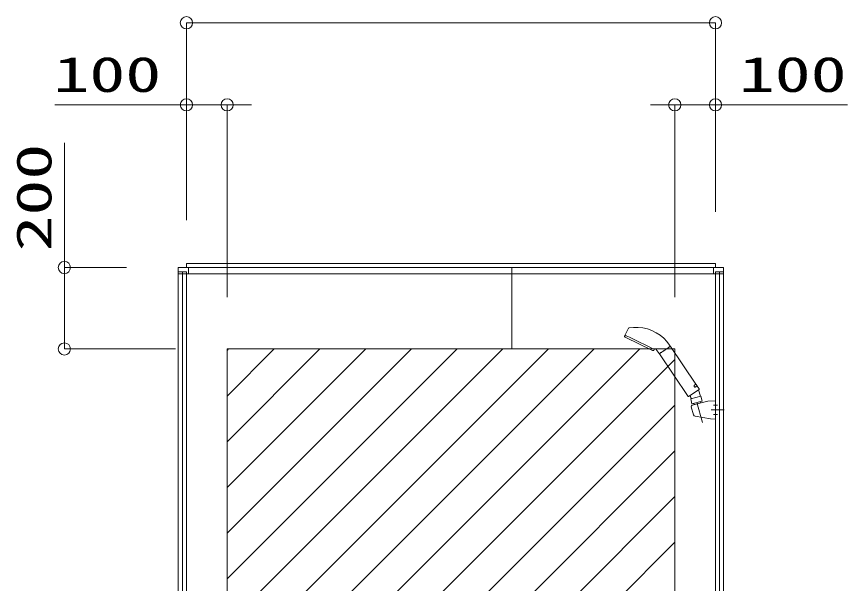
# Model space of a CAD drawing. Units: millimetres on the paper. Extents: x -305 to 305, y -152 to 152.
# Drawn here: x -225.45 to -184.62, y -20.21 to 7.65 of the extents above; entities that cross this region are included whole.
import ezdxf
from ezdxf.enums import TextEntityAlignment as Align

# ---------------------------------------------------------------- set-up
doc = ezdxf.new("R2010")
doc.units = ezdxf.units.MM
doc.linetypes.add('LONG_CHAIN', pattern=[21, 18, -1, 1, -1])
doc.layers.add('0-0_0', color=7, linetype='Continuous', lineweight=9)
doc.layers.add('0-1_VIEW0002', color=7, linetype='Continuous', lineweight=9)
doc.styles.add('ＭＳ ゴシック', font='')
doc.styles.get('ＭＳ ゴシック').set_extended_font_data('MS Gothic')

# ---------------------------------------------------------------- blocks, each defined once
blk = doc.blocks.new('_ORIGIN')
at = {"layer": '0-0_0'}
blk.add_line((0, 0), (-1, 0), dxfattribs=at)
blk.add_circle((0, 0), 0.5, dxfattribs=at)

msp = doc.modelspace()

# ---------------------------------------------------------------- linework, layer by layer
at = {"layer": '0-0_0'}
for p, q in [((-215.1, -28.966), (-194.82, -8.686)), ((-215.1, -26.721), (-197.065, -8.686)), ((-215.1, -24.476), (-199.31, -8.686)), ((-215.1, -22.231), (-201.555, -8.686)), ((-215.1, -19.986), (-203.8, -8.686)), ((-215.1, -17.741), (-206.045, -8.686)), ((-215.1, -15.496), (-208.29, -8.686)), ((-215.1, -13.251), (-210.535, -8.686)), ((-215.1, -11.006), (-212.78, -8.686)), ((-215.1, -8.761), (-215.025, -8.686)), ((-215.1, -31.211), (-193.1, -9.211)), ((-213.329, -31.686), (-193.1, -11.456)), ((-211.084, -31.686), (-193.1, -13.702)), ((-208.839, -31.686), (-193.1, -15.947)), ((-206.594, -31.686), (-193.1, -18.192))]:
    msp.add_line(p, q, dxfattribs=at)
at = {"layer": '0-1_VIEW0002'}
for p, q in [((-217.1, -1.946), (-217.1, 7.354)), ((-216.5, 7.354), (-191.7, 7.354)), ((-191.1, -1.946), (-191.1, 7.354)), ((-217.7, 3.314), (-218.3, 3.314)), ((-215.1, 3.314), (-217.1, 3.314)), ((-215.1, -6.146), (-215.1, 3.314)), ((-214.5, 3.314), (-213.9, 3.314)), ((-193.7, 3.315), (-194.3, 3.315)), ((-193.1, -6.146), (-193.1, 3.315)), ((-193.1, 3.315), (-191.1, 3.315)), ((-190.5, 3.315), (-189.9, 3.315)), ((-217.1, -4.486), (-217.1, -4.686)), ((-217.1, -4.486), (-191.1, -4.486)), ((-191.1, -4.486), (-191.1, -4.686)), ((-217.5, -43.806), (-217.5, -4.686)), ((-190.7, -4.686), (-217.5, -4.686)), ((-217.5, -4.686), (-217.5, -4.986)), ((-217.5, -4.686), (-190.7, -4.686)), ((-217.1, -4.886), (-217.5, -4.886)), ((-217.3, -44.606), (-217.3, -4.886)), ((-217.1, -36.566), (-217.1, -4.886)), ((-217, -4.686), (-217, -4.986)), ((-201.1, -8.686), (-201.1, -4.686)), ((-191.2, -4.686), (-191.2, -4.986)), ((-191.1, -44.606), (-191.1, -4.886)), ((-190.7, -4.886), (-191.1, -4.886)), ((-190.9, -44.606), (-190.9, -4.886)), ((-190.7, -43.806), (-190.7, -4.686)), ((-190.7, -4.686), (-190.7, -4.986)), ((-223.098, -8.086), (-223.098, -5.286)), ((-217.5, -4.986), (-190.7, -4.986)), ((-217.64, -8.686), (-223.098, -8.686)), ((-215.1, -8.686), (-193.1, -8.686)), ((-215.1, -31.686), (-215.1, -8.686)), ((-193.1, -31.686), (-193.1, -8.686)), ((-192.244, -11.455), (-191.481, -11.25)), ((-191.472, -11.249), (-191.1, -11.236)), ((-191.1, -12.137), (-191.1, -11.236)), ((-192.181, -11.922), (-192.287, -11.528)), ((-192.102, -11.994), (-191.344, -12.128)), ((-191.344, -12.128), (-191.1, -12.137))]:
    msp.add_line(p, q, dxfattribs=at)
at = {"layer": '0-1_VIEW0002', "color": 4}
for p, q in [((-195.369, -7.665), (-195.542, -7.998)), ((-195.348, -7.649), (-195.338, -7.649)), ((-195.551, -8.016), (-195.568, -8.054)), ((-195.501, -8.129), (-194.234, -8.747)), ((-193.353, -8.502), (-193.322, -8.547)), ((-192.063, -10.414), (-193.311, -8.564)), ((-194.133, -8.754), (-194.114, -8.717)), ((-193.869, -8.916), (-194.011, -8.707)), ((-193.858, -8.933), (-192.449, -11.022)), ((-192.144, -10.556), (-192.145, -10.556)), ((-192.143, -10.556), (-192.144, -10.556)), ((-192.064, -10.42), (-192.132, -10.466)), ((-192.125, -10.466), (-192.058, -10.421)), ((-192.089, -10.442), (-192.091, -10.438)), ((-192.071, -10.555), (-192.004, -10.509)), ((-192.069, -10.549), (-192.002, -10.504)), ((-192.002, -10.504), (-192.058, -10.421)), ((-192.031, -10.528), (-192.033, -10.524)), ((-191.902, -10.653), (-191.998, -10.511)), ((-192.421, -11.028), (-191.907, -10.681)), ((-192.346, -10.977), (-192.317, -11.085)), ((-192.072, -11.071), (-191.825, -11.005)), ((-191.925, -10.693), (-191.84, -11.009)), ((-191.825, -11.005), (-191.76, -11.248)), ((-192.284, -11.128), (-192.317, -11.085)), ((-192.284, -11.128), (-192.263, -11.123)), ((-191.76, -11.248), (-192.254, -11.378)), ((-192.162, -11.353), (-192.142, -11.427)), ((-191.852, -11.273), (-191.833, -11.345))]:
    msp.add_line(p, q, dxfattribs=at)
at = {"layer": '0-1_VIEW0002', "linetype": 'LONG_CHAIN'}
for p, q in [((-191.741, -12.305), (-192.007, -11.313)), ((-190.679, -11.686), (-191.318, -11.686)), ((-191.2, -11.456), (-191, -11.456)), ((-191.2, -11.916), (-191, -11.916))]:
    msp.add_line(p, q, dxfattribs=at)
at = {"layer": '0-1_VIEW0002', "color": 4, "linetype": 'LONG_CHAIN'}
msp.add_line((-192.007, -11.314), (-191.986, -11.392), dxfattribs=at)
at = {"layer": '0-1_VIEW0002'}
for points in [[(-191.1, 4.814), (-191.1, 3.315), (-184.616, 3.315)], [(-217.1, -2.346), (-217.1, 3.314), (-223.571, 3.314)], [(-220.04, -4.686), (-223.098, -4.686), (-223.098, 1.442)]]:
    msp.add_lwpolyline(points, dxfattribs=at)
at = {"layer": '0-1_VIEW0002', "color": 4}
for points in [[(-195.369, -7.665), (-195.368, -7.662), (-195.366, -7.66), (-195.364, -7.658), (-195.362, -7.656), (-195.36, -7.655), (-195.358, -7.653), (-195.356, -7.652), (-195.353, -7.651), (-195.351, -7.65), (-195.348, -7.649)], [(-195.348, -7.649), (-195.129, -7.624), (-194.903, -7.624), (-194.674, -7.649), (-194.446, -7.702), (-194.225, -7.782), (-194.014, -7.887), (-193.819, -8.015), (-193.642, -8.163), (-193.486, -8.327), (-193.353, -8.502)], [(-193.326, -8.562), (-193.33, -8.565), (-193.331, -8.566), (-193.333, -8.567), (-193.336, -8.569), (-193.345, -8.575), (-193.356, -8.582), (-193.363, -8.587), (-193.364, -8.588), (-193.366, -8.589), (-193.37, -8.591), (-193.385, -8.602), (-193.403, -8.614), (-193.422, -8.627), (-193.427, -8.63), (-193.432, -8.634), (-193.443, -8.641), (-193.465, -8.656), (-193.489, -8.672), (-193.501, -8.68), (-193.504, -8.682), (-193.507, -8.684), (-193.513, -8.688), (-193.538, -8.705), (-193.564, -8.723), (-193.59, -8.74), (-193.616, -8.758), (-193.642, -8.775), (-193.649, -8.78), (-193.655, -8.784), (-193.667, -8.792), (-193.692, -8.809), (-193.715, -8.825), (-193.727, -8.832), (-193.729, -8.834), (-193.732, -8.836), (-193.738, -8.84), (-193.759, -8.854), (-193.778, -8.867), (-193.795, -8.879)], [(-194.106, -8.701), (-194.098, -8.694), (-194.089, -8.687), (-194.079, -8.683), (-194.068, -8.681), (-194.057, -8.68), (-194.046, -8.682), (-194.036, -8.686), (-194.026, -8.691), (-194.018, -8.698), (-194.011, -8.707)], [(-193.795, -8.879), (-193.799, -8.881), (-193.803, -8.884), (-193.811, -8.889), (-193.824, -8.898), (-193.835, -8.905), (-193.84, -8.909), (-193.841, -8.909), (-193.842, -8.91), (-193.844, -8.911), (-193.85, -8.916), (-193.854, -8.918), (-193.855, -8.919)], [(-192.141, -10.474), (-192.142, -10.474), (-192.142, -10.475), (-192.143, -10.476), (-192.144, -10.477), (-192.144, -10.478), (-192.145, -10.479), (-192.146, -10.479), (-192.146, -10.48), (-192.147, -10.481), (-192.147, -10.482), (-192.148, -10.483), (-192.149, -10.484), (-192.149, -10.485), (-192.15, -10.486), (-192.15, -10.487), (-192.151, -10.488), (-192.151, -10.489), (-192.152, -10.49), (-192.152, -10.491), (-192.153, -10.491), (-192.153, -10.492), (-192.154, -10.493), (-192.154, -10.494), (-192.154, -10.495), (-192.155, -10.496), (-192.155, -10.497), (-192.156, -10.498), (-192.156, -10.499), (-192.156, -10.5), (-192.157, -10.501), (-192.157, -10.502), (-192.157, -10.503)], [(-192.141, -10.539), (-192.142, -10.538), (-192.148, -10.525), (-192.148, -10.524), (-192.148, -10.523), (-192.148, -10.521), (-192.149, -10.52), (-192.149, -10.518), (-192.149, -10.517), (-192.149, -10.515), (-192.149, -10.514), (-192.149, -10.513), (-192.149, -10.511), (-192.149, -10.51), (-192.149, -10.508), (-192.148, -10.507), (-192.148, -10.506), (-192.148, -10.505), (-192.147, -10.498), (-192.146, -10.497), (-192.146, -10.496), (-192.145, -10.495), (-192.145, -10.493), (-192.145, -10.492), (-192.144, -10.491), (-192.144, -10.49), (-192.143, -10.489), (-192.143, -10.488), (-192.142, -10.487), (-192.142, -10.486), (-192.141, -10.485), (-192.141, -10.484), (-192.14, -10.483), (-192.139, -10.482), (-192.136, -10.476), (-192.134, -10.474), (-192.133, -10.473), (-192.131, -10.471), (-192.13, -10.47), (-192.128, -10.468)], [(-192.069, -10.549), (-192.071, -10.55), (-192.073, -10.551), (-192.075, -10.552), (-192.076, -10.553), (-192.078, -10.554), (-192.08, -10.554), (-192.082, -10.555), (-192.085, -10.555), (-192.09, -10.556), (-192.091, -10.557), (-192.092, -10.557), (-192.094, -10.557), (-192.095, -10.557), (-192.096, -10.557), (-192.097, -10.557), (-192.098, -10.557), (-192.1, -10.557), (-192.101, -10.557), (-192.102, -10.557), (-192.103, -10.557), (-192.104, -10.557), (-192.106, -10.557), (-192.107, -10.557), (-192.108, -10.557), (-192.115, -10.555), (-192.116, -10.555), (-192.117, -10.555), (-192.119, -10.554), (-192.12, -10.554), (-192.121, -10.553), (-192.123, -10.553), (-192.124, -10.552), (-192.13, -10.549), (-192.131, -10.548), (-192.133, -10.547), (-192.134, -10.547), (-192.139, -10.541), (-192.14, -10.54), (-192.141, -10.539)], [(-192.128, -10.468), (-192.127, -10.467), (-192.125, -10.466)], [(-192.128, -10.563), (-192.127, -10.563), (-192.126, -10.563), (-192.125, -10.563), (-192.124, -10.564), (-192.123, -10.564), (-192.122, -10.564), (-192.121, -10.564), (-192.12, -10.564), (-192.117, -10.565), (-192.116, -10.565), (-192.115, -10.565), (-192.114, -10.565), (-192.113, -10.565), (-192.111, -10.565), (-192.11, -10.565), (-192.109, -10.565), (-192.108, -10.565), (-192.107, -10.565), (-192.106, -10.565), (-192.105, -10.565), (-192.104, -10.565), (-192.103, -10.565), (-192.102, -10.565), (-192.1, -10.565), (-192.099, -10.565), (-192.098, -10.564), (-192.097, -10.564), (-192.096, -10.564), (-192.095, -10.564), (-192.094, -10.564), (-192.093, -10.564), (-192.092, -10.563), (-192.091, -10.563), (-192.09, -10.563), (-192.089, -10.563), (-192.088, -10.562), (-192.087, -10.562), (-192.086, -10.562)], [(-192.072, -11.071), (-192.318, -11.137), (-192.254, -11.378)]]:
    msp.add_lwpolyline(points, dxfattribs=at)
msp.add_lwpolyline([(-194.118, -8.704), (-194.172, -8.677), (-194.326, -8.602), (-194.556, -8.49), (-194.828, -8.358), (-195.1, -8.225), (-195.33, -8.113), (-195.484, -8.038), (-195.538, -8.011), (-195.484, -8.038), (-195.33, -8.113), (-195.1, -8.225), (-194.828, -8.358), (-194.556, -8.49), (-194.326, -8.602), (-194.172, -8.677)], close=True, dxfattribs=at)
for centre, radius, start, end in [((-195.541, -8.066), 0.03, 156, 235.5486), ((-192.695, -3.918), 5.061, 235.5486, 236.3087), ((-195.542, -8.02), 0.01, 64, 156), ((-195.534, -8.002), 0.01, 152.5269, 244), ((-195.496, -8.12), 0.01, 236.3087, 244), ((-193.319, -8.57), 0.01, 34, 124), ((-193.33, -8.553), 0.01, 304, 34), ((-192.643, -3.943), 5.061, 251.6913, 252.4514), ((-194.229, -8.738), 0.01, 244, 251.6913), ((-194.16, -8.74), 0.03, 252.4514, 332), ((-194.123, -8.713), 0.01, 332, 64), ((-194.114, -8.695), 0.01, 244, 319.783), ((-193.861, -8.911), 0.01, 214, 304), ((-193.85, -8.927), 0.01, 124, 214), ((-192.066, -10.417), 0.004, 304, 34), ((-192.001, -10.513), 0.004, 34, 124), ((-192.432, -11.011), 0.02, 214, 304), ((-191.918, -10.664), 0.02, 304, 34)]:
    msp.add_arc(centre, radius, start, end, dxfattribs=at)
at = {"layer": '0-1_VIEW0002'}
for centre, radius, start, end in [((-191.471, -11.289), 0.04, 92, 105), ((-192.229, -11.513), 0.06, 105, 195), ((-192.085, -11.896), 0.1, 195, 260)]:
    msp.add_arc(centre, radius, start, end, dxfattribs=at)

# ---------------------------------------------------------------- block references
at = {"layer": '0-1_VIEW0002', "xscale": 0.6, "yscale": 0.6}
for p, rotation in [((-217.1, 7.354), 180), ((-215.1, 3.314), 180), ((-191.1, 3.315), 180), ((-223.098, -4.686), 90), ((-223.098, -8.686), 270)]:
    msp.add_blockref('_ORIGIN', p, dxfattribs=dict(at, rotation=rotation))
for p in [(-191.1, 7.354), (-217.1, 3.314), (-193.1, 3.315)]:
    msp.add_blockref('_ORIGIN', p, dxfattribs=at)

# ---------------------------------------------------------------- texts
at = {"layer": '0-1_VIEW0002', "style": 'ＭＳ ゴシック', "width": 1.5}
for p in [(-223.635, 3.431), (-189.951, 3.432)]:
    msp.add_text('100', height=1.73, dxfattribs=at).set_placement(p, align=Align.BOTTOM_LEFT)
msp.add_text('200', height=1.73, rotation=90, dxfattribs=at).set_placement((-223.215, -3.893), align=Align.BOTTOM_LEFT)

doc.saveas('drawing.dxf')
